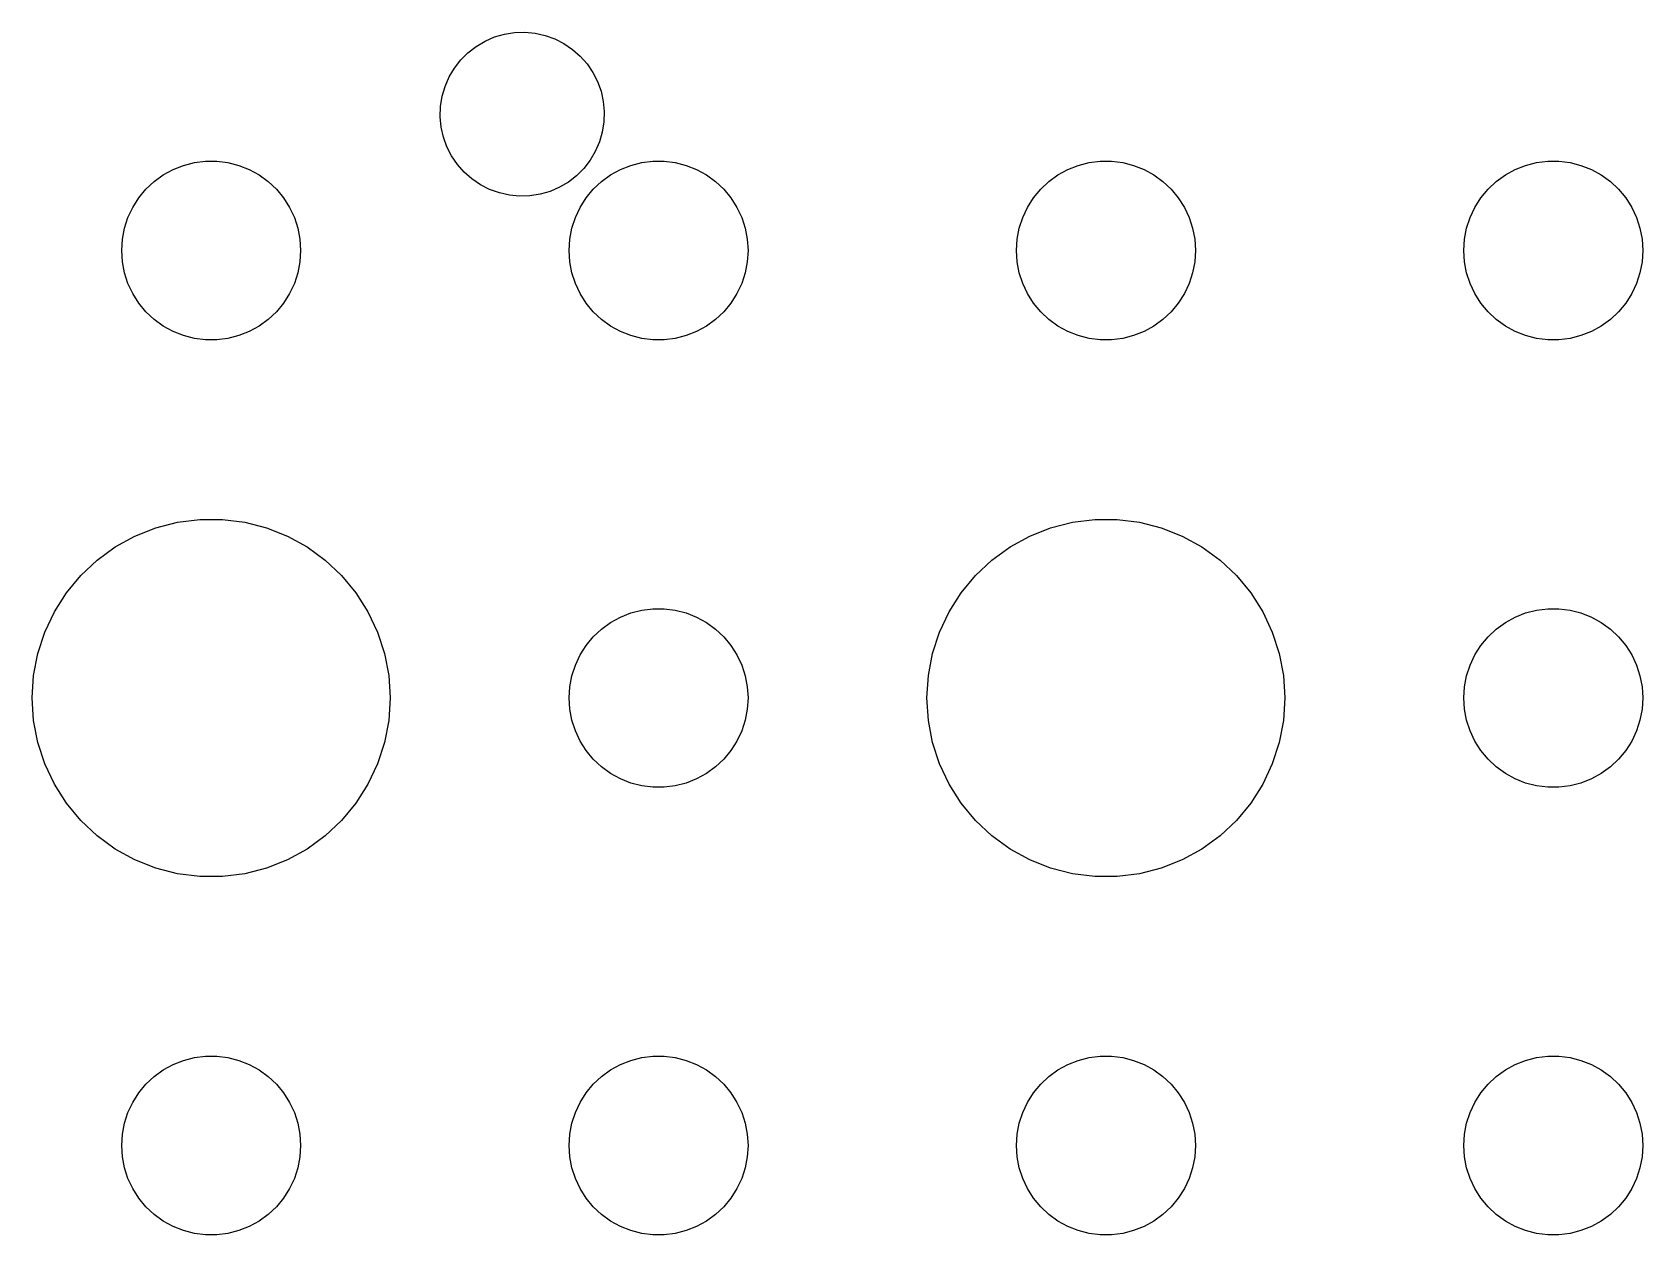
# Model space of a CAD drawing. Header units: metres. Extents: x -54 to 54, y 56 to 164.
# Drawn here: x -3 to 24, y 86 to 106.16 of the extents above; entities that cross this region are included whole.
import ezdxf

# ---------------------------------------------------------------- set-up
doc = ezdxf.new("R2010")
doc.units = ezdxf.units.M

msp = doc.modelspace()

# ---------------------------------------------------------------- linework, layer by layer
for p, q in [((4.74915, 106.079), (4.91496, 106.127)), ((4.91496, 106.127), (5.08551, 106.154)), ((5.08551, 106.154), (5.2581, 106.159)), ((5.2581, 106.159), (5.43001, 106.143)), ((5.43001, 106.143), (5.59851, 106.105)), ((4.3056, 105.816), (4.44205, 105.922)), ((4.44205, 105.922), (4.59067, 106.01)), ((4.59067, 106.01), (4.74915, 106.079)), ((5.59851, 106.105), (5.76099, 106.047)), ((5.76099, 106.047), (5.91484, 105.969)), ((5.91484, 105.969), (6.05765, 105.872)), ((6.05765, 105.872), (6.18718, 105.757)), ((4.07767, 105.558), (4.1835, 105.694)), ((4.1835, 105.694), (4.3056, 105.816)), ((6.18718, 105.757), (6.30136, 105.628)), ((6.30136, 105.628), (6.39842, 105.485)), ((3.92119, 105.251), (3.98978, 105.409)), ((3.98978, 105.409), (4.07767, 105.558)), ((6.39842, 105.485), (6.47682, 105.331)), ((6.47682, 105.331), (6.53531, 105.169)), ((3.84601, 104.914), (3.87302, 105.085)), ((3.87302, 105.085), (3.92119, 105.251)), ((6.53531, 105.169), (6.57298, 105)), ((3.84059, 104.742), (3.84601, 104.914)), ((6.57298, 105), (6.58923, 104.828)), ((6.58923, 104.828), (6.5838, 104.656)), ((3.85683, 104.57), (3.84059, 104.742)), ((3.8945, 104.401), (3.85683, 104.57)), ((6.5838, 104.656), (6.55679, 104.485)), ((3.95299, 104.239), (3.8945, 104.401)), ((4.03139, 104.085), (3.95299, 104.239)), ((6.50862, 104.319), (6.44003, 104.161)), ((6.55679, 104.485), (6.50862, 104.319)), ((-0.46352, 103.927), (-0.28107, 103.973)), ((-0.28107, 103.973), (-0.09418, 103.997)), ((-0.09418, 103.997), (0.09418, 103.997)), ((0.09418, 103.997), (0.28107, 103.973)), ((0.28107, 103.973), (0.46352, 103.927)), ((4.12845, 103.942), (4.03139, 104.085)), ((6.35214, 104.012), (6.24631, 103.876)), ((6.44003, 104.161), (6.35214, 104.012)), ((7.03647, 103.927), (7.21892, 103.973)), ((7.21892, 103.973), (7.40581, 103.997)), ((7.40581, 103.997), (7.59418, 103.997)), ((7.59418, 103.997), (7.78107, 103.973)), ((7.78107, 103.973), (7.96352, 103.927)), ((14.5365, 103.927), (14.7189, 103.973)), ((14.7189, 103.973), (14.9058, 103.997)), ((14.9058, 103.997), (15.0942, 103.997)), ((15.0942, 103.997), (15.2811, 103.973)), ((15.2811, 103.973), (15.4635, 103.927)), ((22.0365, 103.927), (22.2189, 103.973)), ((22.2189, 103.973), (22.4058, 103.997)), ((22.4058, 103.997), (22.5942, 103.997)), ((22.5942, 103.997), (22.7811, 103.973)), ((22.7811, 103.973), (22.9635, 103.927)), ((-0.95613, 103.656), (-0.80373, 103.766)), ((-0.80373, 103.766), (-0.63866, 103.857)), ((-0.63866, 103.857), (-0.46352, 103.927)), ((0.46352, 103.927), (0.63866, 103.857)), ((0.63866, 103.857), (0.80373, 103.766)), ((0.80373, 103.766), (0.95613, 103.656)), ((4.24263, 103.813), (4.12845, 103.942)), ((4.37216, 103.699), (4.24263, 103.813)), ((4.51497, 103.602), (4.37216, 103.699)), ((6.12421, 103.754), (5.98776, 103.648)), ((6.24631, 103.876), (6.12421, 103.754)), ((6.54385, 103.656), (6.69626, 103.766)), ((6.69626, 103.766), (6.86133, 103.857)), ((6.86133, 103.857), (7.03647, 103.927)), ((7.96352, 103.927), (8.13866, 103.857)), ((8.13866, 103.857), (8.30373, 103.766)), ((8.30373, 103.766), (8.45613, 103.656)), ((14.0439, 103.656), (14.1963, 103.766)), ((14.1963, 103.766), (14.3613, 103.857)), ((14.3613, 103.857), (14.5365, 103.927)), ((15.4635, 103.927), (15.6387, 103.857)), ((15.6387, 103.857), (15.8037, 103.766)), ((15.8037, 103.766), (15.9561, 103.656)), ((21.5439, 103.656), (21.6963, 103.766)), ((21.6963, 103.766), (21.8613, 103.857)), ((21.8613, 103.857), (22.0365, 103.927)), ((22.9635, 103.927), (23.1387, 103.857)), ((23.1387, 103.857), (23.3037, 103.766)), ((23.3037, 103.766), (23.4561, 103.656)), ((-1.21352, 103.382), (-1.09344, 103.527)), ((-1.09344, 103.527), (-0.95613, 103.656)), ((0.95613, 103.656), (1.09344, 103.527)), ((1.09344, 103.527), (1.21352, 103.382)), ((4.66882, 103.523), (4.51497, 103.602)), ((4.8313, 103.465), (4.66882, 103.523)), ((4.9998, 103.427), (4.8313, 103.465)), ((5.17172, 103.411), (4.9998, 103.427)), ((5.3443, 103.416), (5.17172, 103.411)), ((5.51485, 103.443), (5.3443, 103.416)), ((5.68066, 103.491), (5.51485, 103.443)), ((5.83914, 103.56), (5.68066, 103.491)), ((5.98776, 103.648), (5.83914, 103.56)), ((6.28647, 103.382), (6.40654, 103.527)), ((6.40654, 103.527), (6.54385, 103.656)), ((8.45613, 103.656), (8.59344, 103.527)), ((8.59344, 103.527), (8.71352, 103.382)), ((13.7865, 103.382), (13.9065, 103.527)), ((13.9065, 103.527), (14.0439, 103.656)), ((15.9561, 103.656), (16.0934, 103.527)), ((16.0934, 103.527), (16.2135, 103.382)), ((21.2865, 103.382), (21.4065, 103.527)), ((21.4065, 103.527), (21.5439, 103.656)), ((23.4561, 103.656), (23.5934, 103.527)), ((23.5934, 103.527), (23.7135, 103.382)), ((-1.39465, 103.052), (-1.31445, 103.223)), ((-1.31445, 103.223), (-1.21352, 103.382)), ((1.21352, 103.382), (1.31445, 103.223)), ((1.31445, 103.223), (1.39465, 103.052)), ((6.10533, 103.052), (6.18553, 103.223)), ((6.18553, 103.223), (6.28647, 103.382)), ((8.71352, 103.382), (8.81445, 103.223)), ((8.81445, 103.223), (8.89465, 103.052)), ((13.6053, 103.052), (13.6855, 103.223)), ((13.6855, 103.223), (13.7865, 103.382)), ((16.2135, 103.382), (16.3145, 103.223)), ((16.3145, 103.223), (16.3947, 103.052)), ((21.1053, 103.052), (21.1855, 103.223)), ((21.1855, 103.223), (21.2865, 103.382)), ((23.7135, 103.382), (23.8145, 103.223)), ((23.8145, 103.223), (23.8947, 103.052)), ((-1.48816, 102.688), (-1.45287, 102.873)), ((-1.45287, 102.873), (-1.39465, 103.052)), ((1.39465, 103.052), (1.45287, 102.873)), ((1.45287, 102.873), (1.48816, 102.688)), ((6.01183, 102.688), (6.04712, 102.873)), ((6.04712, 102.873), (6.10533, 103.052)), ((8.89465, 103.052), (8.95287, 102.873)), ((8.95287, 102.873), (8.98816, 102.688)), ((13.5118, 102.688), (13.5471, 102.873)), ((13.5471, 102.873), (13.6053, 103.052)), ((16.3947, 103.052), (16.4529, 102.873)), ((16.4529, 102.873), (16.4882, 102.688)), ((21.0118, 102.688), (21.0471, 102.873)), ((21.0471, 102.873), (21.1053, 103.052)), ((23.8947, 103.052), (23.9529, 102.873)), ((23.9529, 102.873), (23.9882, 102.688)), ((-1.5, 102.5), (-1.48816, 102.688)), ((1.48816, 102.688), (1.5, 102.5)), ((6, 102.5), (6.01183, 102.688)), ((8.98816, 102.688), (9, 102.5)), ((13.5, 102.5), (13.5118, 102.688)), ((16.4882, 102.688), (16.5, 102.5)), ((21, 102.5), (21.0118, 102.688)), ((23.9882, 102.688), (24, 102.5)), ((-1.48816, 102.312), (-1.5, 102.5)), ((1.5, 102.5), (1.48816, 102.312)), ((6.01183, 102.312), (6, 102.5)), ((9, 102.5), (8.98816, 102.312)), ((13.5118, 102.312), (13.5, 102.5)), ((16.5, 102.5), (16.4882, 102.312)), ((21.0118, 102.312), (21, 102.5)), ((24, 102.5), (23.9882, 102.312)), ((-1.45287, 102.127), (-1.48816, 102.312)), ((-1.39465, 101.948), (-1.45287, 102.127)), ((1.45287, 102.127), (1.39465, 101.948)), ((1.48816, 102.312), (1.45287, 102.127)), ((6.04712, 102.127), (6.01183, 102.312)), ((6.10533, 101.948), (6.04712, 102.127)), ((8.95287, 102.127), (8.89465, 101.948)), ((8.98816, 102.312), (8.95287, 102.127)), ((13.5471, 102.127), (13.5118, 102.312)), ((13.6053, 101.948), (13.5471, 102.127)), ((16.4529, 102.127), (16.3947, 101.948)), ((16.4882, 102.312), (16.4529, 102.127)), ((21.0471, 102.127), (21.0118, 102.312)), ((21.1053, 101.948), (21.0471, 102.127)), ((23.9529, 102.127), (23.8947, 101.948)), ((23.9882, 102.312), (23.9529, 102.127)), ((-1.31445, 101.777), (-1.39465, 101.948)), ((1.39465, 101.948), (1.31445, 101.777)), ((6.18553, 101.777), (6.10533, 101.948)), ((8.89465, 101.948), (8.81445, 101.777)), ((13.6855, 101.777), (13.6053, 101.948)), ((16.3947, 101.948), (16.3145, 101.777)), ((21.1855, 101.777), (21.1053, 101.948)), ((23.8947, 101.948), (23.8145, 101.777)), ((-1.21352, 101.618), (-1.31445, 101.777)), ((-1.09344, 101.473), (-1.21352, 101.618)), ((1.21352, 101.618), (1.09344, 101.473)), ((1.31445, 101.777), (1.21352, 101.618)), ((6.28647, 101.618), (6.18553, 101.777)), ((6.40654, 101.473), (6.28647, 101.618)), ((8.71352, 101.618), (8.59344, 101.473)), ((8.81445, 101.777), (8.71352, 101.618)), ((13.7865, 101.618), (13.6855, 101.777)), ((13.9065, 101.473), (13.7865, 101.618)), ((16.2135, 101.618), (16.0934, 101.473)), ((16.3145, 101.777), (16.2135, 101.618)), ((21.2865, 101.618), (21.1855, 101.777)), ((21.4065, 101.473), (21.2865, 101.618)), ((23.7135, 101.618), (23.5934, 101.473)), ((23.8145, 101.777), (23.7135, 101.618)), ((-0.95613, 101.344), (-1.09344, 101.473)), ((-0.80373, 101.234), (-0.95613, 101.344)), ((0.95613, 101.344), (0.80373, 101.234)), ((1.09344, 101.473), (0.95613, 101.344)), ((6.54385, 101.344), (6.40654, 101.473)), ((6.69626, 101.234), (6.54385, 101.344)), ((8.45613, 101.344), (8.30373, 101.234)), ((8.59344, 101.473), (8.45613, 101.344)), ((14.0439, 101.344), (13.9065, 101.473)), ((14.1963, 101.234), (14.0439, 101.344)), ((15.9561, 101.344), (15.8037, 101.234)), ((16.0934, 101.473), (15.9561, 101.344)), ((21.5439, 101.344), (21.4065, 101.473)), ((21.6963, 101.234), (21.5439, 101.344)), ((23.4561, 101.344), (23.3037, 101.234)), ((23.5934, 101.473), (23.4561, 101.344)), ((-0.63866, 101.143), (-0.80373, 101.234)), ((-0.46352, 101.073), (-0.63866, 101.143)), ((-0.28107, 101.027), (-0.46352, 101.073)), ((-0.09418, 101.003), (-0.28107, 101.027)), ((0.09418, 101.003), (-0.09418, 101.003)), ((0.28107, 101.027), (0.09418, 101.003)), ((0.46352, 101.073), (0.28107, 101.027)), ((0.63866, 101.143), (0.46352, 101.073)), ((0.80373, 101.234), (0.63866, 101.143)), ((6.86133, 101.143), (6.69626, 101.234)), ((7.03647, 101.073), (6.86133, 101.143)), ((7.21892, 101.027), (7.03647, 101.073)), ((7.40581, 101.003), (7.21892, 101.027)), ((7.59418, 101.003), (7.40581, 101.003)), ((7.78107, 101.027), (7.59418, 101.003)), ((7.96352, 101.073), (7.78107, 101.027)), ((8.13866, 101.143), (7.96352, 101.073)), ((8.30373, 101.234), (8.13866, 101.143)), ((14.3613, 101.143), (14.1963, 101.234)), ((14.5365, 101.073), (14.3613, 101.143)), ((14.7189, 101.027), (14.5365, 101.073)), ((14.9058, 101.003), (14.7189, 101.027)), ((15.0942, 101.003), (14.9058, 101.003)), ((15.2811, 101.027), (15.0942, 101.003)), ((15.4635, 101.073), (15.2811, 101.027)), ((15.6387, 101.143), (15.4635, 101.073)), ((15.8037, 101.234), (15.6387, 101.143)), ((21.8613, 101.143), (21.6963, 101.234)), ((22.0365, 101.073), (21.8613, 101.143)), ((22.2189, 101.027), (22.0365, 101.073)), ((22.4058, 101.003), (22.2189, 101.027)), ((22.5942, 101.003), (22.4058, 101.003)), ((22.7811, 101.027), (22.5942, 101.003)), ((22.9635, 101.073), (22.7811, 101.027)), ((23.1387, 101.143), (22.9635, 101.073)), ((23.3037, 101.234), (23.1387, 101.143)), ((-1.27733, 97.7145), (-0.92705, 97.8532)), ((-0.92705, 97.8532), (-0.56213, 97.9469)), ((-0.56213, 97.9469), (-0.18837, 97.9941)), ((-0.18837, 97.9941), (0.18837, 97.9941)), ((0.18837, 97.9941), (0.56213, 97.9469)), ((0.56213, 97.9469), (0.92705, 97.8532)), ((0.92705, 97.8532), (1.27733, 97.7145)), ((13.7227, 97.7145), (14.0729, 97.8532)), ((14.0729, 97.8532), (14.4379, 97.9469)), ((14.4379, 97.9469), (14.8116, 97.9941)), ((14.8116, 97.9941), (15.1884, 97.9941)), ((15.1884, 97.9941), (15.5621, 97.9469)), ((15.5621, 97.9469), (15.927, 97.8532)), ((15.927, 97.8532), (16.2773, 97.7145)), ((-1.91226, 97.3116), (-1.60747, 97.533)), ((-1.60747, 97.533), (-1.27733, 97.7145)), ((1.27733, 97.7145), (1.60747, 97.533)), ((1.60747, 97.533), (1.91226, 97.3116)), ((13.0877, 97.3116), (13.3925, 97.533)), ((13.3925, 97.533), (13.7227, 97.7145)), ((16.2773, 97.7145), (16.6075, 97.533)), ((16.6075, 97.533), (16.9123, 97.3116)), ((-2.1869, 97.0536), (-1.91226, 97.3116)), ((1.91226, 97.3116), (2.1869, 97.0536)), ((12.8131, 97.0536), (13.0877, 97.3116)), ((16.9123, 97.3116), (17.1869, 97.0536)), ((-2.42705, 96.7634), (-2.1869, 97.0536)), ((2.1869, 97.0536), (2.42705, 96.7634)), ((12.5729, 96.7634), (12.8131, 97.0536)), ((17.1869, 97.0536), (17.427, 96.7634)), ((-2.62891, 96.4453), (-2.42705, 96.7634)), ((2.42705, 96.7634), (2.62891, 96.4453)), ((12.3711, 96.4453), (12.5729, 96.7634)), ((17.427, 96.7634), (17.6289, 96.4453)), ((-2.78932, 96.1044), (-2.62891, 96.4453)), ((2.62891, 96.4453), (2.78932, 96.1044)), ((6.86133, 96.3573), (7.03647, 96.4266)), ((7.03647, 96.4266), (7.21892, 96.4734)), ((7.21892, 96.4734), (7.40581, 96.4971)), ((7.40581, 96.4971), (7.59418, 96.4971)), ((7.59418, 96.4971), (7.78107, 96.4734)), ((7.78107, 96.4734), (7.96352, 96.4266)), ((7.96352, 96.4266), (8.13866, 96.3573)), ((12.2107, 96.1044), (12.3711, 96.4453)), ((17.6289, 96.4453), (17.7893, 96.1044)), ((21.8613, 96.3573), (22.0365, 96.4266)), ((22.0365, 96.4266), (22.2189, 96.4734)), ((22.2189, 96.4734), (22.4058, 96.4971)), ((22.4058, 96.4971), (22.5942, 96.4971)), ((22.5942, 96.4971), (22.7811, 96.4734)), ((22.7811, 96.4734), (22.9635, 96.4266)), ((22.9635, 96.4266), (23.1387, 96.3573)), ((6.40654, 96.0268), (6.54385, 96.1558)), ((6.54385, 96.1558), (6.69626, 96.2665)), ((6.69626, 96.2665), (6.86133, 96.3573)), ((8.13866, 96.3573), (8.30373, 96.2665)), ((8.30373, 96.2665), (8.45613, 96.1558)), ((8.45613, 96.1558), (8.59344, 96.0268)), ((21.4065, 96.0268), (21.5439, 96.1558)), ((21.5439, 96.1558), (21.6963, 96.2665)), ((21.6963, 96.2665), (21.8613, 96.3573)), ((23.1387, 96.3573), (23.3037, 96.2665)), ((23.3037, 96.2665), (23.4561, 96.1558)), ((23.4561, 96.1558), (23.5934, 96.0268)), ((-2.90575, 95.7461), (-2.78932, 96.1044)), ((2.78932, 96.1044), (2.90575, 95.7461)), ((6.18553, 95.7226), (6.28647, 95.8817)), ((6.28647, 95.8817), (6.40654, 96.0268)), ((8.59344, 96.0268), (8.71352, 95.8817)), ((8.71352, 95.8817), (8.81445, 95.7226)), ((12.0942, 95.7461), (12.2107, 96.1044)), ((17.7893, 96.1044), (17.9057, 95.7461)), ((21.1855, 95.7226), (21.2865, 95.8817)), ((21.2865, 95.8817), (21.4065, 96.0268)), ((23.5934, 96.0268), (23.7135, 95.8817)), ((23.7135, 95.8817), (23.8145, 95.7226)), ((-2.97633, 95.376), (-2.90575, 95.7461)), ((2.90575, 95.7461), (2.97633, 95.376)), ((6.10533, 95.5522), (6.18553, 95.7226)), ((8.81445, 95.7226), (8.89465, 95.5522)), ((12.0237, 95.376), (12.0942, 95.7461)), ((17.9057, 95.7461), (17.9763, 95.376)), ((21.1053, 95.5522), (21.1855, 95.7226)), ((23.8145, 95.7226), (23.8947, 95.5522)), ((-3, 95), (-2.97633, 95.376)), ((2.97633, 95.376), (3, 95)), ((6.01183, 95.188), (6.04712, 95.373)), ((6.04712, 95.373), (6.10533, 95.5522)), ((8.89465, 95.5522), (8.95287, 95.373)), ((8.95287, 95.373), (8.98816, 95.188)), ((12, 95), (12.0237, 95.376)), ((17.9763, 95.376), (18, 95)), ((21.0118, 95.188), (21.0471, 95.373)), ((21.0471, 95.373), (21.1053, 95.5522)), ((23.8947, 95.5522), (23.9529, 95.373)), ((23.9529, 95.373), (23.9882, 95.188)), ((6, 95), (6.01183, 95.188)), ((8.98816, 95.188), (9, 95)), ((21, 95), (21.0118, 95.188)), ((23.9882, 95.188), (24, 95)), ((-2.97633, 94.624), (-3, 95)), ((3, 95), (2.97633, 94.624)), ((6.01183, 94.812), (6, 95)), ((6.04712, 94.627), (6.01183, 94.812)), ((8.98816, 94.812), (8.95287, 94.627)), ((9, 95), (8.98816, 94.812)), ((12.0237, 94.624), (12, 95)), ((18, 95), (17.9763, 94.624)), ((21.0118, 94.812), (21, 95)), ((21.0471, 94.627), (21.0118, 94.812)), ((23.9882, 94.812), (23.9529, 94.627)), ((24, 95), (23.9882, 94.812)), ((-2.90575, 94.2539), (-2.97633, 94.624)), ((2.97633, 94.624), (2.90575, 94.2539)), ((6.10533, 94.4478), (6.04712, 94.627)), ((8.95287, 94.627), (8.89465, 94.4478)), ((12.0942, 94.2539), (12.0237, 94.624)), ((17.9763, 94.624), (17.9057, 94.2539)), ((21.1053, 94.4478), (21.0471, 94.627)), ((23.9529, 94.627), (23.8947, 94.4478)), ((-2.78932, 93.8956), (-2.90575, 94.2539)), ((2.90575, 94.2539), (2.78932, 93.8956)), ((6.18553, 94.2774), (6.10533, 94.4478)), ((6.28647, 94.1183), (6.18553, 94.2774)), ((8.81445, 94.2774), (8.71352, 94.1183)), ((8.89465, 94.4478), (8.81445, 94.2774)), ((12.2107, 93.8956), (12.0942, 94.2539)), ((17.9057, 94.2539), (17.7893, 93.8956)), ((21.1855, 94.2774), (21.1053, 94.4478)), ((21.2865, 94.1183), (21.1855, 94.2774)), ((23.8145, 94.2774), (23.7135, 94.1183)), ((23.8947, 94.4478), (23.8145, 94.2774)), ((6.40654, 93.9732), (6.28647, 94.1183)), ((6.54385, 93.8442), (6.40654, 93.9732)), ((8.59344, 93.9732), (8.45613, 93.8442)), ((8.71352, 94.1183), (8.59344, 93.9732)), ((21.4065, 93.9732), (21.2865, 94.1183)), ((21.5439, 93.8442), (21.4065, 93.9732)), ((23.5934, 93.9732), (23.4561, 93.8442)), ((23.7135, 94.1183), (23.5934, 93.9732)), ((-2.62891, 93.5547), (-2.78932, 93.8956)), ((2.78932, 93.8956), (2.62891, 93.5547)), ((6.69626, 93.7335), (6.54385, 93.8442)), ((6.86133, 93.6428), (6.69626, 93.7335)), ((8.30373, 93.7335), (8.13866, 93.6428)), ((8.45613, 93.8442), (8.30373, 93.7335)), ((12.3711, 93.5547), (12.2107, 93.8956)), ((17.7893, 93.8956), (17.6289, 93.5547)), ((21.6963, 93.7335), (21.5439, 93.8442)), ((21.8613, 93.6428), (21.6963, 93.7335)), ((23.3037, 93.7335), (23.1387, 93.6428)), ((23.4561, 93.8442), (23.3037, 93.7335)), ((-2.42705, 93.2366), (-2.62891, 93.5547)), ((2.62891, 93.5547), (2.42705, 93.2366)), ((7.03647, 93.5734), (6.86133, 93.6428)), ((7.21892, 93.5266), (7.03647, 93.5734)), ((7.40581, 93.503), (7.21892, 93.5266)), ((7.59418, 93.503), (7.40581, 93.503)), ((7.78107, 93.5266), (7.59418, 93.503)), ((7.96352, 93.5734), (7.78107, 93.5266)), ((8.13866, 93.6428), (7.96352, 93.5734)), ((12.5729, 93.2366), (12.3711, 93.5547)), ((17.6289, 93.5547), (17.427, 93.2366)), ((22.0365, 93.5734), (21.8613, 93.6428)), ((22.2189, 93.5266), (22.0365, 93.5734)), ((22.4058, 93.503), (22.2189, 93.5266)), ((22.5942, 93.503), (22.4058, 93.503)), ((22.7811, 93.5266), (22.5942, 93.503)), ((22.9635, 93.5734), (22.7811, 93.5266)), ((23.1387, 93.6428), (22.9635, 93.5734)), ((-2.1869, 92.9464), (-2.42705, 93.2366)), ((2.42705, 93.2366), (2.1869, 92.9464)), ((12.8131, 92.9464), (12.5729, 93.2366)), ((17.427, 93.2366), (17.1869, 92.9464)), ((-1.91226, 92.6885), (-2.1869, 92.9464)), ((2.1869, 92.9464), (1.91226, 92.6885)), ((13.0877, 92.6885), (12.8131, 92.9464)), ((17.1869, 92.9464), (16.9123, 92.6885)), ((-1.60747, 92.467), (-1.91226, 92.6885)), ((1.91226, 92.6885), (1.60747, 92.467)), ((13.3925, 92.467), (13.0877, 92.6885)), ((16.9123, 92.6885), (16.6075, 92.467)), ((-1.27733, 92.2855), (-1.60747, 92.467)), ((1.60747, 92.467), (1.27733, 92.2855)), ((13.7227, 92.2855), (13.3925, 92.467)), ((16.6075, 92.467), (16.2773, 92.2855)), ((-0.92705, 92.1468), (-1.27733, 92.2855)), ((-0.56213, 92.0531), (-0.92705, 92.1468)), ((0.92705, 92.1468), (0.56213, 92.0531)), ((1.27733, 92.2855), (0.92705, 92.1468)), ((14.0729, 92.1468), (13.7227, 92.2855)), ((14.4379, 92.0531), (14.0729, 92.1468)), ((15.927, 92.1468), (15.5621, 92.0531)), ((16.2773, 92.2855), (15.927, 92.1468)), ((-0.18837, 92.0059), (-0.56213, 92.0531)), ((0.18837, 92.0059), (-0.18837, 92.0059)), ((0.56213, 92.0531), (0.18837, 92.0059)), ((14.8116, 92.0059), (14.4379, 92.0531)), ((15.1884, 92.0059), (14.8116, 92.0059)), ((15.5621, 92.0531), (15.1884, 92.0059)), ((-0.80373, 88.7665), (-0.63866, 88.8573)), ((-0.63866, 88.8573), (-0.46352, 88.9266)), ((-0.46352, 88.9266), (-0.28107, 88.9734)), ((-0.28107, 88.9734), (-0.09418, 88.997)), ((-0.09418, 88.997), (0.09418, 88.997)), ((0.09418, 88.997), (0.28107, 88.9734)), ((0.28107, 88.9734), (0.46352, 88.9266)), ((0.46352, 88.9266), (0.63866, 88.8573)), ((0.63866, 88.8573), (0.80373, 88.7665)), ((6.69626, 88.7665), (6.86133, 88.8573)), ((6.86133, 88.8573), (7.03647, 88.9266)), ((7.03647, 88.9266), (7.21892, 88.9734)), ((7.21892, 88.9734), (7.40581, 88.997)), ((7.40581, 88.997), (7.59418, 88.997)), ((7.59418, 88.997), (7.78107, 88.9734)), ((7.78107, 88.9734), (7.96352, 88.9266)), ((7.96352, 88.9266), (8.13866, 88.8573)), ((8.13866, 88.8573), (8.30373, 88.7665)), ((14.1963, 88.7665), (14.3613, 88.8573)), ((14.3613, 88.8573), (14.5365, 88.9266)), ((14.5365, 88.9266), (14.7189, 88.9734)), ((14.7189, 88.9734), (14.9058, 88.997)), ((14.9058, 88.997), (15.0942, 88.997)), ((15.0942, 88.997), (15.2811, 88.9734)), ((15.2811, 88.9734), (15.4635, 88.9266)), ((15.4635, 88.9266), (15.6387, 88.8573)), ((15.6387, 88.8573), (15.8037, 88.7665)), ((21.6963, 88.7665), (21.8613, 88.8573)), ((21.8613, 88.8573), (22.0365, 88.9266)), ((22.0365, 88.9266), (22.2189, 88.9734)), ((22.2189, 88.9734), (22.4058, 88.997)), ((22.4058, 88.997), (22.5942, 88.997)), ((22.5942, 88.997), (22.7811, 88.9734)), ((22.7811, 88.9734), (22.9635, 88.9266)), ((22.9635, 88.9266), (23.1387, 88.8573)), ((23.1387, 88.8573), (23.3037, 88.7665)), ((-1.09344, 88.5268), (-0.95613, 88.6558)), ((-0.95613, 88.6558), (-0.80373, 88.7665)), ((0.80373, 88.7665), (0.95613, 88.6558)), ((0.95613, 88.6558), (1.09344, 88.5268)), ((6.40654, 88.5268), (6.54385, 88.6558)), ((6.54385, 88.6558), (6.69626, 88.7665)), ((8.30373, 88.7665), (8.45613, 88.6558)), ((8.45613, 88.6558), (8.59344, 88.5268)), ((13.9065, 88.5268), (14.0439, 88.6558)), ((14.0439, 88.6558), (14.1963, 88.7665)), ((15.8037, 88.7665), (15.9561, 88.6558)), ((15.9561, 88.6558), (16.0934, 88.5268)), ((21.4065, 88.5268), (21.5439, 88.6558)), ((21.5439, 88.6558), (21.6963, 88.7665)), ((23.3037, 88.7665), (23.4561, 88.6558)), ((23.4561, 88.6558), (23.5934, 88.5268)), ((-1.31445, 88.2226), (-1.21352, 88.3817)), ((-1.21352, 88.3817), (-1.09344, 88.5268)), ((1.09344, 88.5268), (1.21352, 88.3817)), ((1.21352, 88.3817), (1.31445, 88.2226)), ((6.18553, 88.2226), (6.28647, 88.3817)), ((6.28647, 88.3817), (6.40654, 88.5268)), ((8.59344, 88.5268), (8.71352, 88.3817)), ((8.71352, 88.3817), (8.81445, 88.2226)), ((13.6855, 88.2226), (13.7865, 88.3817)), ((13.7865, 88.3817), (13.9065, 88.5268)), ((16.0934, 88.5268), (16.2135, 88.3817)), ((16.2135, 88.3817), (16.3145, 88.2226)), ((21.1855, 88.2226), (21.2865, 88.3817)), ((21.2865, 88.3817), (21.4065, 88.5268)), ((23.5934, 88.5268), (23.7135, 88.3817)), ((23.7135, 88.3817), (23.8145, 88.2226)), ((-1.45287, 87.873), (-1.39465, 88.0522)), ((-1.39465, 88.0522), (-1.31445, 88.2226)), ((1.31445, 88.2226), (1.39465, 88.0522)), ((1.39465, 88.0522), (1.45287, 87.873)), ((6.04712, 87.873), (6.10533, 88.0522)), ((6.10533, 88.0522), (6.18553, 88.2226)), ((8.81445, 88.2226), (8.89465, 88.0522)), ((8.89465, 88.0522), (8.95287, 87.873)), ((13.5471, 87.873), (13.6053, 88.0522)), ((13.6053, 88.0522), (13.6855, 88.2226)), ((16.3145, 88.2226), (16.3947, 88.0522)), ((16.3947, 88.0522), (16.4529, 87.873)), ((21.0471, 87.873), (21.1053, 88.0522)), ((21.1053, 88.0522), (21.1855, 88.2226)), ((23.8145, 88.2226), (23.8947, 88.0522)), ((23.8947, 88.0522), (23.9529, 87.873)), ((-1.48816, 87.688), (-1.45287, 87.873)), ((1.45287, 87.873), (1.48816, 87.688)), ((6.01183, 87.688), (6.04712, 87.873)), ((8.95287, 87.873), (8.98816, 87.688)), ((13.5118, 87.688), (13.5471, 87.873)), ((16.4529, 87.873), (16.4882, 87.688)), ((21.0118, 87.688), (21.0471, 87.873)), ((23.9529, 87.873), (23.9882, 87.688)), ((-1.5, 87.5), (-1.48816, 87.688)), ((-1.48816, 87.312), (-1.5, 87.5)), ((1.48816, 87.688), (1.5, 87.5)), ((1.5, 87.5), (1.48816, 87.312)), ((6, 87.5), (6.01183, 87.688)), ((6.01183, 87.312), (6, 87.5)), ((8.98816, 87.688), (9, 87.5)), ((9, 87.5), (8.98816, 87.312)), ((13.5, 87.5), (13.5118, 87.688)), ((13.5118, 87.312), (13.5, 87.5)), ((16.4882, 87.688), (16.5, 87.5)), ((16.5, 87.5), (16.4882, 87.312)), ((21, 87.5), (21.0118, 87.688)), ((21.0118, 87.312), (21, 87.5)), ((23.9882, 87.688), (24, 87.5)), ((24, 87.5), (23.9882, 87.312)), ((-1.45287, 87.127), (-1.48816, 87.312)), ((1.48816, 87.312), (1.45287, 87.127)), ((6.04712, 87.127), (6.01183, 87.312)), ((8.98816, 87.312), (8.95287, 87.127)), ((13.5471, 87.127), (13.5118, 87.312)), ((16.4882, 87.312), (16.4529, 87.127)), ((21.0471, 87.127), (21.0118, 87.312)), ((23.9882, 87.312), (23.9529, 87.127)), ((-1.39465, 86.9478), (-1.45287, 87.127)), ((-1.31445, 86.7774), (-1.39465, 86.9478)), ((1.39465, 86.9478), (1.31445, 86.7774)), ((1.45287, 87.127), (1.39465, 86.9478)), ((6.10533, 86.9478), (6.04712, 87.127)), ((6.18553, 86.7774), (6.10533, 86.9478)), ((8.89465, 86.9478), (8.81445, 86.7774)), ((8.95287, 87.127), (8.89465, 86.9478)), ((13.6053, 86.9478), (13.5471, 87.127)), ((13.6855, 86.7774), (13.6053, 86.9478)), ((16.3947, 86.9478), (16.3145, 86.7774)), ((16.4529, 87.127), (16.3947, 86.9478)), ((21.1053, 86.9478), (21.0471, 87.127)), ((21.1855, 86.7774), (21.1053, 86.9478)), ((23.8947, 86.9478), (23.8145, 86.7774)), ((23.9529, 87.127), (23.8947, 86.9478)), ((-1.21352, 86.6183), (-1.31445, 86.7774)), ((1.31445, 86.7774), (1.21352, 86.6183)), ((6.28647, 86.6183), (6.18553, 86.7774)), ((8.81445, 86.7774), (8.71352, 86.6183)), ((13.7865, 86.6183), (13.6855, 86.7774)), ((16.3145, 86.7774), (16.2135, 86.6183)), ((21.2865, 86.6183), (21.1855, 86.7774)), ((23.8145, 86.7774), (23.7135, 86.6183)), ((-1.09344, 86.4732), (-1.21352, 86.6183)), ((-0.95613, 86.3442), (-1.09344, 86.4732)), ((1.09344, 86.4732), (0.95613, 86.3442)), ((1.21352, 86.6183), (1.09344, 86.4732)), ((6.40654, 86.4732), (6.28647, 86.6183)), ((6.54385, 86.3442), (6.40654, 86.4732)), ((8.59344, 86.4732), (8.45613, 86.3442)), ((8.71352, 86.6183), (8.59344, 86.4732)), ((13.9065, 86.4732), (13.7865, 86.6183)), ((14.0439, 86.3442), (13.9065, 86.4732)), ((16.0934, 86.4732), (15.9561, 86.3442)), ((16.2135, 86.6183), (16.0934, 86.4732)), ((21.4065, 86.4732), (21.2865, 86.6183)), ((21.5439, 86.3442), (21.4065, 86.4732)), ((23.5934, 86.4732), (23.4561, 86.3442)), ((23.7135, 86.6183), (23.5934, 86.4732)), ((-0.80373, 86.2335), (-0.95613, 86.3442)), ((-0.63866, 86.1428), (-0.80373, 86.2335)), ((-0.46352, 86.0734), (-0.63866, 86.1428)), ((0.63866, 86.1428), (0.46352, 86.0734)), ((0.80373, 86.2335), (0.63866, 86.1428)), ((0.95613, 86.3442), (0.80373, 86.2335)), ((6.69626, 86.2335), (6.54385, 86.3442)), ((6.86133, 86.1428), (6.69626, 86.2335)), ((7.03647, 86.0734), (6.86133, 86.1428)), ((8.13866, 86.1428), (7.96352, 86.0734)), ((8.30373, 86.2335), (8.13866, 86.1428)), ((8.45613, 86.3442), (8.30373, 86.2335)), ((14.1963, 86.2335), (14.0439, 86.3442)), ((14.3613, 86.1428), (14.1963, 86.2335)), ((14.5365, 86.0734), (14.3613, 86.1428)), ((15.6387, 86.1428), (15.4635, 86.0734)), ((15.8037, 86.2335), (15.6387, 86.1428)), ((15.9561, 86.3442), (15.8037, 86.2335)), ((21.6963, 86.2335), (21.5439, 86.3442)), ((21.8613, 86.1428), (21.6963, 86.2335)), ((22.0365, 86.0734), (21.8613, 86.1428)), ((23.1387, 86.1428), (22.9635, 86.0734)), ((23.3037, 86.2335), (23.1387, 86.1428)), ((23.4561, 86.3442), (23.3037, 86.2335)), ((-0.28107, 86.0266), (-0.46352, 86.0734)), ((-0.09418, 86.003), (-0.28107, 86.0266)), ((0.09418, 86.003), (-0.09418, 86.003)), ((0.28107, 86.0266), (0.09418, 86.003)), ((0.46352, 86.0734), (0.28107, 86.0266)), ((7.21892, 86.0266), (7.03647, 86.0734)), ((7.40581, 86.003), (7.21892, 86.0266)), ((7.59418, 86.003), (7.40581, 86.003)), ((7.78107, 86.0266), (7.59418, 86.003)), ((7.96352, 86.0734), (7.78107, 86.0266)), ((14.7189, 86.0266), (14.5365, 86.0734)), ((14.9058, 86.003), (14.7189, 86.0266)), ((15.0942, 86.003), (14.9058, 86.003)), ((15.2811, 86.0266), (15.0942, 86.003)), ((15.4635, 86.0734), (15.2811, 86.0266)), ((22.2189, 86.0266), (22.0365, 86.0734)), ((22.4058, 86.003), (22.2189, 86.0266)), ((22.5942, 86.003), (22.4058, 86.003)), ((22.7811, 86.0266), (22.5942, 86.003)), ((22.9635, 86.0734), (22.7811, 86.0266))]:
    msp.add_line(p, q)

doc.saveas('drawing.dxf')
